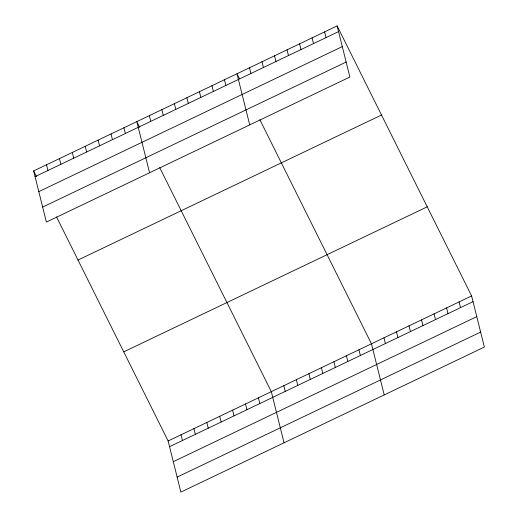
<?xml version="1.0" encoding="UTF-8"?>
<svg xmlns="http://www.w3.org/2000/svg" width="518" height="518" viewBox="0 0 518 518"><rect width="100%" height="100%" fill="white"/><g stroke="black" fill="none" stroke-linecap="round" stroke-linejoin="round"><path stroke-width="0.78" d="M337.127 25.9L349.877 77.033L46.387 222.067L33.638 170.934L337.127 25.9L471.613 295.933L484.362 347.066L180.873 492.1L168.123 440.967L56.533 216.9M35.062 176.651L338.552 31.617M38.798 191.634L342.288 46.607M42.651 207.077L346.141 62.043M78.017 260.042L381.507 115.009M123.744 351.858L427.233 206.824M168.123 440.967L471.613 295.933M169.554 446.684L473.038 301.657M173.29 461.674L476.774 316.64M177.137 477.117L480.626 332.083M239.439 78.71L236.972 73.763L249.721 124.89M259.868 119.729L371.464 343.797L384.214 394.93M139.64 127.279L136.823 121.62L149.572 172.753M159.719 167.592L271.309 391.66L284.058 442.786M33.638 170.934L36.454 176.586M459.097 301.916L460.521 307.64M446.574 307.899L447.999 313.623M434.058 313.882L435.483 319.606M421.535 319.865L422.966 325.589M409.019 325.848L410.444 331.572M324.605 31.883L326.036 37.6M396.497 331.831L397.928 337.548M312.089 37.866L313.513 43.583M383.98 337.814L385.405 343.531M299.572 43.849L300.997 49.566M287.05 49.832L288.474 55.549M358.942 349.779L360.366 355.497M274.534 55.814L275.958 61.532M346.425 355.762L347.85 361.48M262.011 61.797L263.442 67.515M333.903 361.745L335.334 367.463M249.495 67.78L250.919 73.498M321.387 367.728L322.811 373.446M308.87 373.711L310.295 379.429M224.456 79.74L225.88 85.464M296.348 379.694L297.772 385.411M211.94 85.723L213.364 91.446M283.832 385.677L285.256 391.394M199.417 91.705L200.842 97.429M186.901 97.688L188.325 103.412M258.411 397.818L259.842 403.541M174.378 103.671L175.809 109.395M245.513 403.982L246.944 409.706M161.862 109.654L163.287 115.378M232.614 410.146L234.045 415.87M149.346 115.637L150.77 121.354M219.716 416.31L221.147 422.034M206.818 422.474L208.249 428.198M123.925 127.784L125.35 133.502M193.92 428.639L195.351 434.362M111.027 133.948L112.451 139.666M181.022 434.803L182.453 440.52M98.129 140.113L99.553 145.83M85.23 146.277L86.655 151.994M72.332 152.441L73.757 158.158M59.434 158.605L60.859 164.323M46.536 164.769L47.96 170.487"/></g></svg>
